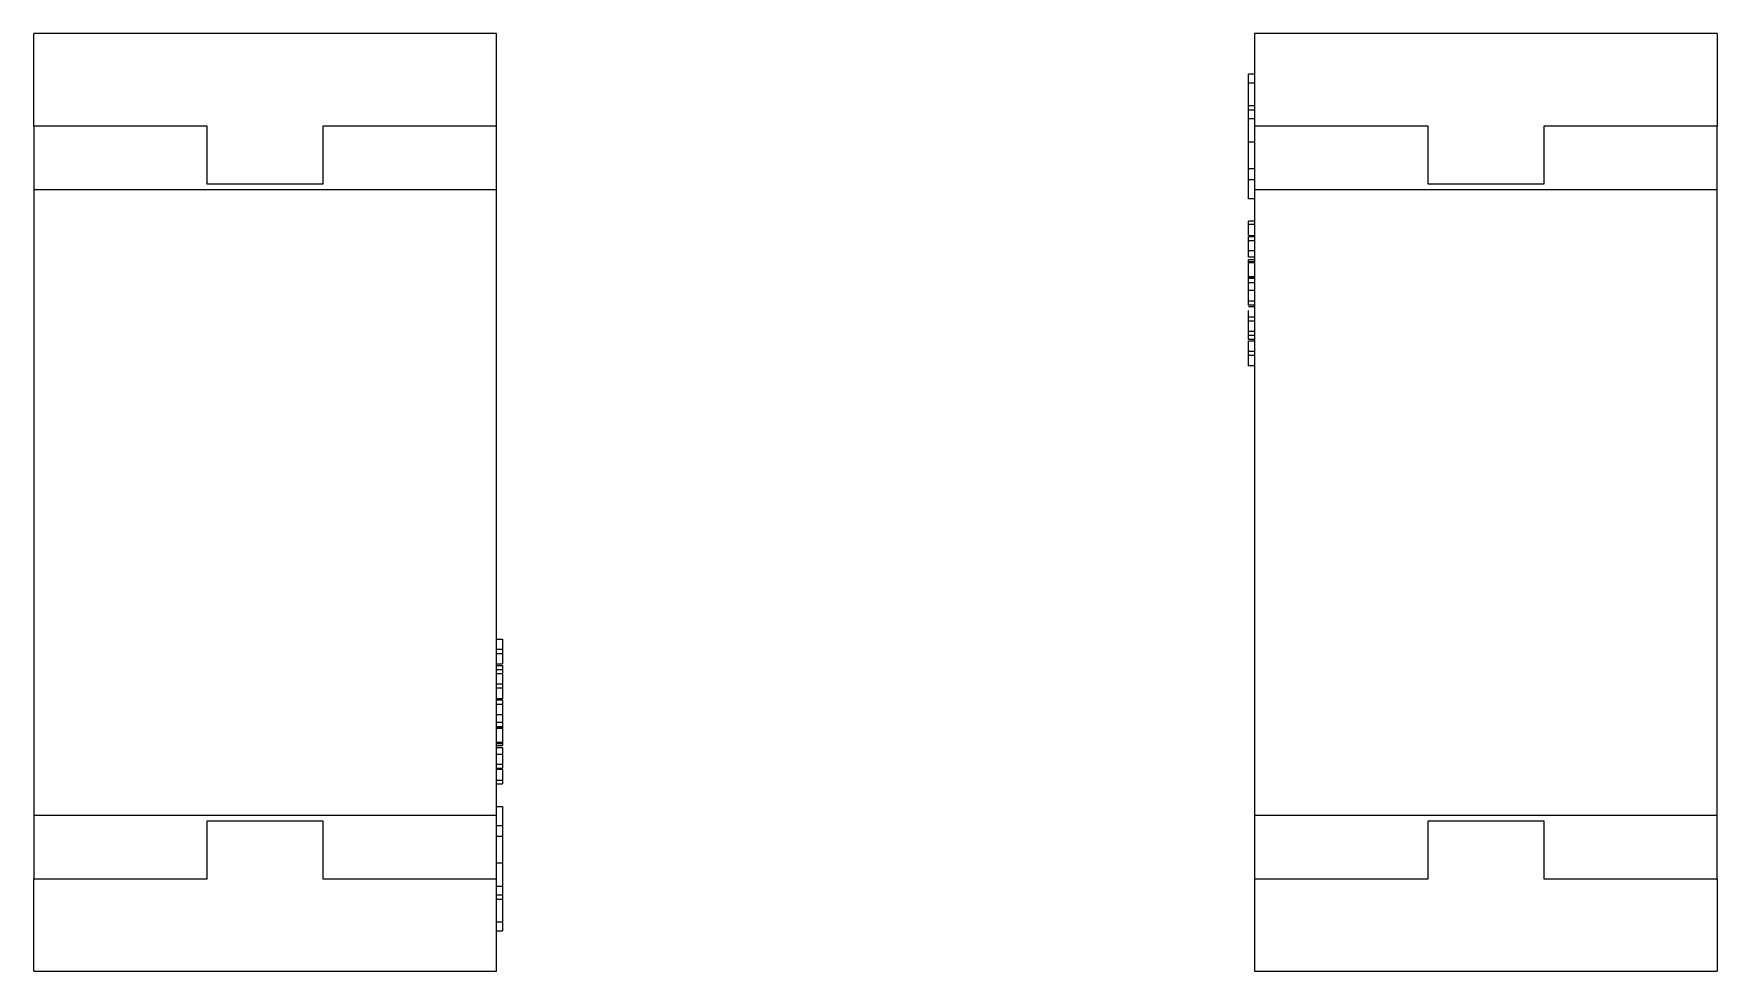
# Model space of a CAD drawing. Header units: millimetres. Extents: x 5 to 415, y 5 to 292.
# Drawn here: x 161.534 to 164.444, y 220.79 to 222.41 of the extents above; entities that cross this region are included whole.
import ezdxf

# ---------------------------------------------------------------- set-up
doc = ezdxf.new("R2010")
doc.units = ezdxf.units.MM

msp = doc.modelspace()

# ---------------------------------------------------------------- linework, layer by layer
at = {"color": 7, "linetype": 'Continuous', "lineweight": 25}
for p, q in [((161.5343, 222.2501), (161.5343, 222.4101)), ((162.3343, 222.4101), (161.5343, 222.4101)), ((162.3343, 222.2501), (162.3343, 222.4101)), ((163.6442, 222.4101), (163.6442, 222.2501)), ((164.4442, 222.4101), (163.6442, 222.4101)), ((164.4442, 222.4101), (164.4442, 222.2501)), ((163.6442, 222.3403), (163.6342, 222.3403)), ((163.6442, 222.3244), (163.6342, 222.3244)), ((163.6442, 222.2856), (163.6342, 222.2856)), ((163.6442, 222.2779), (163.6342, 222.2779)), ((163.6442, 222.263), (163.6342, 222.263)), ((161.8343, 222.2501), (161.5343, 222.2501)), ((161.5343, 222.2501), (161.5343, 222.1401)), ((161.8343, 222.1501), (161.8343, 222.2501)), ((162.3343, 222.2501), (162.0343, 222.2501)), ((162.0343, 222.2501), (162.0343, 222.1501)), ((162.3343, 222.1401), (162.3343, 222.2501)), ((163.9442, 222.2501), (163.6442, 222.2501)), ((163.6442, 222.2501), (163.6442, 222.1401)), ((163.9442, 222.1501), (163.9442, 222.2501)), ((164.4442, 222.2501), (164.1442, 222.2501)), ((164.1442, 222.2501), (164.1442, 222.1501)), ((164.4442, 222.1401), (164.4442, 222.2501)), ((163.6442, 222.2226), (163.6342, 222.2226)), ((163.6442, 222.1767), (163.6342, 222.1767)), ((162.0343, 222.1501), (161.8343, 222.1501)), ((163.6342, 222.1584), (163.6442, 222.1584)), ((164.1442, 222.1501), (163.9442, 222.1501)), ((162.3343, 222.1401), (161.5343, 222.1401)), ((161.5343, 222.1401), (161.5343, 221.0601)), ((162.3343, 221.0601), (162.3343, 222.1401)), ((163.6442, 222.125), (163.6342, 222.125)), ((164.4442, 222.1401), (163.6442, 222.1401)), ((163.6442, 222.1401), (163.6442, 221.0601)), ((164.4442, 221.0601), (164.4442, 222.1401)), ((163.6342, 222.0801), (163.6342, 222.0862)), ((163.6442, 222.0862), (163.6342, 222.0862)), ((163.6342, 222.0612), (163.6342, 222.0801)), ((163.6442, 222.0801), (163.6342, 222.0801)), ((163.6342, 222.0612), (163.6442, 222.0612)), ((163.6342, 222.0607), (163.6442, 222.0607)), ((163.6442, 222.0592), (163.6342, 222.0592)), ((163.6442, 222.0524), (163.6342, 222.0524)), ((163.6442, 222.0349), (163.6342, 222.0349)), ((163.6442, 222.0237), (163.6342, 222.0237)), ((163.6342, 222.0197), (163.6442, 222.0197)), ((163.6442, 222.0196), (163.6342, 222.0196)), ((163.6342, 222.0148), (163.6342, 222.0158)), ((163.6442, 222.0158), (163.6342, 222.0158)), ((163.6342, 221.9897), (163.6342, 222.0142)), ((163.6442, 222.0142), (163.6342, 222.0142)), ((163.6442, 221.9897), (163.6342, 221.9897)), ((163.6342, 221.9887), (163.6342, 221.9897)), ((163.6342, 221.9887), (163.6442, 221.9887)), ((163.6342, 221.987), (163.6342, 221.9887)), ((163.6442, 221.987), (163.6342, 221.987)), ((163.6342, 221.9797), (163.6342, 221.987)), ((163.6342, 221.9662), (163.6342, 221.9797)), ((163.6442, 221.9797), (163.6342, 221.9797)), ((163.6442, 221.9662), (163.6342, 221.9662)), ((163.6442, 221.9482), (163.6342, 221.9482)), ((163.6442, 221.9411), (163.6342, 221.9411)), ((163.6442, 221.9384), (163.6342, 221.9384)), ((163.6342, 221.9204), (163.6342, 221.9319)), ((163.6342, 221.9138), (163.6342, 221.9204)), ((163.6442, 221.9204), (163.6342, 221.9204)), ((163.6342, 221.8957), (163.6342, 221.9138)), ((163.6342, 221.9138), (163.6442, 221.9138)), ((163.6442, 221.8957), (163.6342, 221.8957)), ((163.6342, 221.8888), (163.6342, 221.8943)), ((163.6442, 221.8888), (163.6342, 221.8888)), ((163.6442, 221.8816), (163.6342, 221.8816)), ((163.6342, 221.8609), (163.6342, 221.879)), ((163.6442, 221.879), (163.6342, 221.879)), ((163.6342, 221.8544), (163.6342, 221.8609)), ((163.6442, 221.8609), (163.6342, 221.8609)), ((163.6342, 221.8544), (163.6442, 221.8544)), ((163.6342, 221.8363), (163.6342, 221.8544)), ((163.6442, 221.8363), (163.6342, 221.8363)), ((162.3343, 221.3638), (162.3443, 221.3638)), ((162.3443, 221.3638), (162.3443, 221.3458)), ((162.3443, 221.3458), (162.3343, 221.3458)), ((162.3343, 221.3392), (162.3443, 221.3392)), ((162.3443, 221.3458), (162.3443, 221.3392)), ((162.3443, 221.3392), (162.3443, 221.3211)), ((162.3343, 221.3211), (162.3443, 221.3211)), ((162.3343, 221.3185), (162.3443, 221.3185)), ((162.3343, 221.3113), (162.3443, 221.3113)), ((162.3343, 221.3044), (162.3443, 221.3044)), ((162.3443, 221.3113), (162.3443, 221.3058)), ((162.3443, 221.3044), (162.3443, 221.2863)), ((162.3443, 221.2863), (162.3343, 221.2863)), ((162.3343, 221.2798), (162.3443, 221.2798)), ((162.3443, 221.2863), (162.3443, 221.2798)), ((162.3443, 221.2798), (162.3443, 221.2617)), ((162.3343, 221.2617), (162.3443, 221.2617)), ((162.3343, 221.2591), (162.3443, 221.2591)), ((162.3343, 221.2519), (162.3443, 221.2519)), ((162.3443, 221.2617), (162.3443, 221.2609)), ((162.3343, 221.234), (162.3443, 221.234)), ((162.3343, 221.2204), (162.3443, 221.2204)), ((162.3443, 221.234), (162.3443, 221.2204)), ((162.3443, 221.2204), (162.3443, 221.2131)), ((162.3343, 221.2131), (162.3443, 221.2131)), ((162.3443, 221.2115), (162.3343, 221.2115)), ((162.3343, 221.2104), (162.3443, 221.2104)), ((162.3343, 221.186), (162.3443, 221.186)), ((162.3443, 221.2131), (162.3443, 221.2115)), ((162.3443, 221.2115), (162.3443, 221.2104)), ((162.3443, 221.2104), (162.3443, 221.186)), ((162.3443, 221.1853), (162.3443, 221.1843)), ((162.3343, 221.1843), (162.3443, 221.1843)), ((162.3343, 221.1805), (162.3443, 221.1805)), ((162.3443, 221.1805), (162.3343, 221.1805)), ((162.3343, 221.1765), (162.3443, 221.1765)), ((162.3343, 221.1652), (162.3443, 221.1652)), ((162.3343, 221.1478), (162.3443, 221.1478)), ((162.3343, 221.1409), (162.3443, 221.1409)), ((162.3443, 221.1395), (162.3343, 221.1395)), ((162.3443, 221.139), (162.3343, 221.139)), ((162.3443, 221.139), (162.3443, 221.1201)), ((162.3343, 221.1201), (162.3443, 221.1201)), ((162.3343, 221.114), (162.3443, 221.114)), ((162.3443, 221.1201), (162.3443, 221.114)), ((162.3343, 221.0751), (162.3443, 221.0751)), ((161.5343, 221.0601), (162.3343, 221.0601)), ((161.5343, 221.0601), (161.5343, 220.9501)), ((161.8343, 221.0501), (162.0343, 221.0501)), ((161.8343, 220.9501), (161.8343, 221.0501)), ((162.0343, 221.0501), (162.0343, 220.9501)), ((162.3343, 220.9501), (162.3343, 221.0601)), ((162.3443, 221.0417), (162.3343, 221.0417)), ((163.6442, 221.0601), (164.4442, 221.0601)), ((163.6442, 221.0601), (163.6442, 220.9501)), ((163.9442, 221.0501), (164.1442, 221.0501)), ((163.9442, 220.9501), (163.9442, 221.0501)), ((164.1442, 221.0501), (164.1442, 220.9501)), ((164.4442, 220.9501), (164.4442, 221.0601)), ((162.3343, 221.0235), (162.3443, 221.0235)), ((162.3343, 220.9776), (162.3443, 220.9776)), ((161.5343, 220.7901), (161.5343, 220.9501)), ((161.5343, 220.9501), (161.8343, 220.9501)), ((162.0343, 220.9501), (162.3343, 220.9501)), ((162.3343, 220.7901), (162.3343, 220.9501)), ((162.3343, 220.9371), (162.3443, 220.9371)), ((163.6442, 220.9501), (163.9442, 220.9501)), ((163.6442, 220.9501), (163.6442, 220.7901)), ((164.1442, 220.9501), (164.4442, 220.9501)), ((164.4442, 220.9501), (164.4442, 220.7901)), ((162.3343, 220.9223), (162.3443, 220.9223)), ((162.3343, 220.9145), (162.3443, 220.9145)), ((162.3343, 220.8757), (162.3443, 220.8757)), ((162.3343, 220.8598), (162.3443, 220.8598)), ((161.5343, 220.7901), (162.3343, 220.7901)), ((163.6442, 220.7901), (164.4442, 220.7901))]:
    msp.add_line(p, q, dxfattribs=at)
for points, knots in [([(163.6342, 222.3244), (163.6342, 222.3283), (163.6342, 222.336), (163.6342, 222.3399), (163.6342, 222.3402), (163.6342, 222.3403)], [0, 0, 0, 0, 0.424889, 0.84963, 1, 1, 1, 1]), ([(163.6342, 222.2856), (163.6342, 222.2918), (163.6342, 222.304), (163.6342, 222.3169), (163.6342, 222.3229), (163.6342, 222.3244)], [0, 0, 0, 0, 0.426314, 0.852603, 1, 1, 1, 1]), ([(163.6342, 222.2779), (163.6342, 222.2786), (163.6342, 222.2799), (163.6342, 222.2825), (163.6342, 222.2844), (163.6342, 222.2856)], [0, 0, 0, 0, 0.261766, 0.523548, 1, 1, 1, 1]), ([(163.6342, 222.263), (163.6342, 222.2658), (163.6342, 222.2699), (163.6342, 222.2746), (163.6342, 222.2768), (163.6342, 222.2779)], [0, 0, 0, 0, 0.493301, 0.746115, 1, 1, 1, 1]), ([(163.6342, 222.2226), (163.6342, 222.2293), (163.6342, 222.2428), (163.6342, 222.256), (163.6342, 222.2623), (163.6342, 222.263)], [0, 0, 0, 0, 0.468839, 0.937532, 1, 1, 1, 1]), ([(163.6342, 222.1767), (163.6342, 222.1821), (163.6342, 222.193), (163.6342, 222.2094), (163.6342, 222.2193), (163.6342, 222.2226)], [0, 0, 0, 0, 0.403455, 0.807369, 1, 1, 1, 1]), ([(163.6342, 222.1584), (163.6342, 222.1598), (163.6342, 222.1625), (163.6342, 222.1687), (163.6342, 222.174), (163.6342, 222.1767)], [0, 0, 0, 0, 0.308143, 0.649588, 1, 1, 1, 1]), ([(163.6342, 222.125), (163.6342, 222.1256), (163.6342, 222.1268), (163.6342, 222.1349), (163.6342, 222.1458), (163.6342, 222.1546), (163.6342, 222.1584)], [0, 0, 0, 0, 0.259817, 0.51936, 0.790661, 1, 1, 1, 1]), ([(163.6342, 222.0524), (163.6342, 222.054), (163.6342, 222.0572), (163.6342, 222.059), (163.6342, 222.0592), (163.6342, 222.0592)], [0, 0, 0, 0, 0.3820907, 0.7623084, 1, 1, 1, 1]), ([(163.6342, 222.0349), (163.6342, 222.0381), (163.6342, 222.0429), (163.6342, 222.0487), (163.6342, 222.0511), (163.6342, 222.0524)], [0, 0, 0, 0, 0.495819, 0.741985, 1, 1, 1, 1]), ([(163.6342, 222.0277), (163.6342, 222.0279), (163.6342, 222.0281), (163.6342, 222.0304), (163.6342, 222.0331), (163.6342, 222.0365), (163.6342, 222.0389), (163.6342, 222.04)], [0, 0, 0, 0, 0.332413, 0.489232, 0.646715, 0.835876, 1, 1, 1, 1]), ([(163.6342, 222.0237), (163.6342, 222.0248), (163.6342, 222.0272), (163.6342, 222.031), (163.6342, 222.0336), (163.6342, 222.0349)], [0, 0, 0, 0, 0.315812, 0.655348, 1, 1, 1, 1]), ([(163.6342, 222.0158), (163.6342, 222.0166), (163.6342, 222.0183), (163.6342, 222.0195), (163.6342, 222.0196), (163.6342, 222.0196)], [0, 0, 0, 0, 0.371795, 0.746684, 1, 1, 1, 1]), ([(163.6342, 221.9482), (163.6342, 221.9505), (163.6342, 221.9549), (163.6342, 221.9614), (163.6342, 221.9651), (163.6342, 221.9662)], [0, 0, 0, 0, 0.42241, 0.842679, 1, 1, 1, 1]), ([(163.6342, 221.9411), (163.6342, 221.9413), (163.6342, 221.9418), (163.6342, 221.9452), (163.6342, 221.9475), (163.6342, 221.9482)], [0, 0, 0, 0, 0.482247, 0.843898, 1, 1, 1, 1]), ([(163.6342, 221.8816), (163.6342, 221.8819), (163.6342, 221.8824), (163.6342, 221.8857), (163.6342, 221.8881), (163.6342, 221.8888)], [0, 0, 0, 0, 0.482247, 0.843898, 1, 1, 1, 1]), ([(162.3443, 221.3185), (162.3443, 221.3182), (162.3443, 221.3178), (162.3443, 221.3144), (162.3443, 221.3121), (162.3443, 221.3113)], [0, 0, 0, 0, 0.482247, 0.843898, 1, 1, 1, 1]), ([(162.3443, 221.2591), (162.3443, 221.2588), (162.3443, 221.2584), (162.3443, 221.255), (162.3443, 221.2526), (162.3443, 221.2519)], [0, 0, 0, 0, 0.482247, 0.843898, 1, 1, 1, 1]), ([(162.3443, 221.2519), (162.3443, 221.2497), (162.3443, 221.2452), (162.3443, 221.2387), (162.3443, 221.235), (162.3443, 221.234)], [0, 0, 0, 0, 0.42241, 0.842679, 1, 1, 1, 1]), ([(162.3443, 221.1843), (162.3443, 221.1835), (162.3443, 221.1819), (162.3443, 221.1806), (162.3443, 221.1805), (162.3443, 221.1805)], [0, 0, 0, 0, 0.371795, 0.746684, 1, 1, 1, 1]), ([(162.3443, 221.1765), (162.3443, 221.1753), (162.3443, 221.173), (162.3443, 221.1691), (162.3443, 221.1665), (162.3443, 221.1652)], [0, 0, 0, 0, 0.315812, 0.655348, 1, 1, 1, 1]), ([(162.3443, 221.1724), (162.3443, 221.1723), (162.3443, 221.172), (162.3443, 221.1697), (162.3443, 221.167), (162.3443, 221.1637), (162.3443, 221.1613), (162.3443, 221.1602)], [0, 0, 0, 0, 0.332413, 0.489232, 0.646715, 0.835876, 1, 1, 1, 1]), ([(162.3443, 221.1652), (162.3443, 221.162), (162.3443, 221.1572), (162.3443, 221.1514), (162.3443, 221.149), (162.3443, 221.1478)], [0, 0, 0, 0, 0.495819, 0.741985, 1, 1, 1, 1]), ([(162.3443, 221.1478), (162.3443, 221.1462), (162.3443, 221.1429), (162.3443, 221.1411), (162.3443, 221.141), (162.3443, 221.1409)], [0, 0, 0, 0, 0.3820907, 0.7623084, 1, 1, 1, 1]), ([(162.3443, 221.0751), (162.3443, 221.0745), (162.3443, 221.0733), (162.3443, 221.0652), (162.3443, 221.0543), (162.3443, 221.0455), (162.3443, 221.0417)], [0, 0, 0, 0, 0.259817, 0.51936, 0.790661, 1, 1, 1, 1]), ([(162.3443, 221.0417), (162.3443, 221.0404), (162.3443, 221.0376), (162.3443, 221.0315), (162.3443, 221.0262), (162.3443, 221.0235)], [0, 0, 0, 0, 0.308143, 0.649588, 1, 1, 1, 1]), ([(162.3443, 221.0235), (162.3443, 221.018), (162.3443, 221.0071), (162.3443, 220.9907), (162.3443, 220.9808), (162.3443, 220.9776)], [0, 0, 0, 0, 0.403455, 0.807369, 1, 1, 1, 1]), ([(162.3443, 220.9776), (162.3443, 220.9708), (162.3443, 220.9573), (162.3443, 220.9441), (162.3443, 220.9378), (162.3443, 220.9371)], [0, 0, 0, 0, 0.468839, 0.937532, 1, 1, 1, 1]), ([(162.3443, 220.9371), (162.3443, 220.9344), (162.3443, 220.9303), (162.3443, 220.9256), (162.3443, 220.9234), (162.3443, 220.9223)], [0, 0, 0, 0, 0.493301, 0.746115, 1, 1, 1, 1]), ([(162.3443, 220.9223), (162.3443, 220.9216), (162.3443, 220.9202), (162.3443, 220.9176), (162.3443, 220.9157), (162.3443, 220.9145)], [0, 0, 0, 0, 0.261766, 0.523548, 1, 1, 1, 1]), ([(162.3443, 220.9145), (162.3443, 220.9084), (162.3443, 220.8961), (162.3443, 220.8832), (162.3443, 220.8772), (162.3443, 220.8757)], [0, 0, 0, 0, 0.426314, 0.852603, 1, 1, 1, 1]), ([(162.3443, 220.8757), (162.3443, 220.8718), (162.3443, 220.8642), (162.3443, 220.8602), (162.3443, 220.8599), (162.3443, 220.8598)], [0, 0, 0, 0, 0.424889, 0.84963, 1, 1, 1, 1])]:
    msp.add_open_spline(points, degree=3, knots=knots, dxfattribs=at)

doc.saveas('drawing.dxf')
